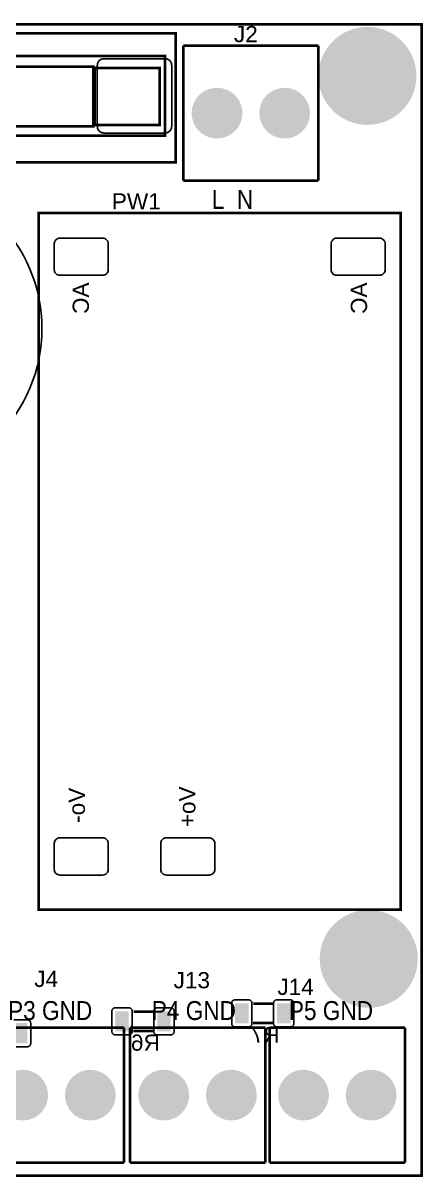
# Model space of a CAD drawing. Header units: inches. Extents: x -2.66 to 2.66, y -1.71 to 1.71.
# Drawn here: x 1.48 to 2.663, y -1.708 to 1.708 of the extents above; entities that cross this region are included whole.
import ezdxf

# ---------------------------------------------------------------- set-up
doc = ezdxf.new("R2010")
doc.units = ezdxf.units.IN
doc.layers.get('0').update_dxf_attribs({"linetype": 'CONTINUOUS'})

# ---------------------------------------------------------------- blocks, each defined once
blk = doc.blocks.new('RPAD')
blk.add_trace([(-0.5, -0.5), (-0.5, 0.5), (0.5, -0.5), (0.5, 0.5)])
blk = doc.blocks.new('EPAD')
at = {"const_width": 0.5}
blk.add_lwpolyline([(-0.25, 0, 1), (0.25, 0, 1)], format="xyb", close=True, dxfattribs=at)

msp = doc.modelspace()

# ---------------------------------------------------------------- linework, layer by layer
at = {"const_width": 0.008}
for points in [[(-2.658795, -1.704157), (2.658795, -1.704157), (2.658795, 1.704157), (-2.658795, 1.704157), (-2.658795, -1.704157)], [(-2.658795, -1.704157), (2.658795, -1.704157), (2.658795, 1.704157), (-2.658795, 1.704157), (-2.658795, -1.704157)], [(-2.658795, -1.704157), (2.658795, -1.704157), (2.658795, 1.704157), (-2.658795, 1.704157), (-2.658795, -1.704157)], [(0.778213, 1.295843), (1.931756, 1.295843), (1.931756, 1.677732), (0.778213, 1.677732), (0.778213, 1.295843)], [(0.778213, 1.295843), (1.931756, 1.295843), (1.931756, 1.677732), (0.778213, 1.677732), (0.778213, 1.295843)], [(0.778213, 1.295843), (1.931756, 1.295843), (1.931756, 1.677732), (0.778213, 1.677732), (0.778213, 1.295843)], [(1.953803, 1.641512), (1.953803, 1.241512)], [(1.953803, 1.641512), (2.353803, 1.641512)], [(1.953803, 1.641512), (1.953803, 1.241512)], [(1.953803, 1.641512), (2.353803, 1.641512)], [(1.953803, 1.641512), (1.953803, 1.241512)], [(1.953803, 1.641512), (2.353803, 1.641512)], [(2.353803, 1.641512), (2.353803, 1.241512)], [(2.353803, 1.641512), (2.353803, 1.241512)], [(2.353803, 1.641512), (2.353803, 1.241512)], [(0.813646, 1.374583), (1.90026, 1.374583), (1.90026, 1.610803), (0.813646, 1.610803), (0.813646, 1.374583)], [(0.813646, 1.374583), (1.90026, 1.374583), (1.90026, 1.610803), (0.813646, 1.610803), (0.813646, 1.374583)], [(0.813646, 1.374583), (1.90026, 1.374583), (1.90026, 1.610803), (0.813646, 1.610803), (0.813646, 1.374583)], [(1.061677, 1.402142), (1.687661, 1.402142), (1.687661, 1.579307), (1.061677, 1.579307), (1.061677, 1.402142)], [(1.061677, 1.402142), (1.687661, 1.402142), (1.687661, 1.579307), (1.061677, 1.579307), (1.061677, 1.402142)], [(1.061677, 1.402142), (1.687661, 1.402142), (1.687661, 1.579307), (1.061677, 1.579307), (1.061677, 1.402142)], [(1.691598, 1.406079), (1.884512, 1.406079), (1.884512, 1.57537), (1.691598, 1.57537), (1.691598, 1.406079)], [(1.691598, 1.406079), (1.884512, 1.406079), (1.884512, 1.57537), (1.691598, 1.57537), (1.691598, 1.406079)], [(1.691598, 1.406079), (1.884512, 1.406079), (1.884512, 1.57537), (1.691598, 1.57537), (1.691598, 1.406079)], [(1.953803, 1.241512), (2.353803, 1.241512)], [(1.953803, 1.241512), (2.353803, 1.241512)], [(1.953803, 1.241512), (2.353803, 1.241512)], [(1.526244, -0.916756), (2.59711, -0.916756), (2.59711, 1.146236), (1.526244, 1.146236), (1.526244, -0.916756)], [(1.526244, -0.916756), (2.59711, -0.916756), (2.59711, 1.146236), (1.526244, 1.146236), (1.526244, -0.916756)], [(1.526244, -0.916756), (2.59711, -0.916756), (2.59711, 1.146236), (1.526244, 1.146236), (1.526244, -0.916756)], [(2.16115, -1.194843), (2.22015, -1.194843)], [(2.16115, -1.194843), (2.22015, -1.194843)], [(2.16115, -1.194843), (2.22015, -1.194843)], [(1.806819, -1.218465), (1.865819, -1.218465)], [(1.806819, -1.218465), (1.865819, -1.218465)], [(1.806819, -1.218465), (1.865819, -1.218465)], [(1.379, -1.265969), (1.779, -1.265969)], [(1.379, -1.265969), (1.779, -1.265969)], [(1.379, -1.265969), (1.779, -1.265969)], [(1.779, -1.265969), (1.779, -1.665969)], [(1.779, -1.265969), (1.779, -1.665969)], [(1.779, -1.265969), (1.779, -1.665969)], [(1.796323, -1.265969), (1.796323, -1.665969)], [(1.796323, -1.265969), (2.196323, -1.265969)], [(1.796323, -1.265969), (1.796323, -1.665969)], [(1.796323, -1.265969), (2.196323, -1.265969)], [(1.796323, -1.265969), (1.796323, -1.665969)], [(1.796323, -1.265969), (2.196323, -1.265969)], [(2.16015, -1.252843), (2.22015, -1.252843)], [(2.16015, -1.252843), (2.22015, -1.252843)], [(2.16015, -1.252843), (2.22015, -1.252843)], [(2.196323, -1.265969), (2.196323, -1.665969)], [(2.196323, -1.265969), (2.196323, -1.665969)], [(2.196323, -1.265969), (2.196323, -1.665969)], [(2.209709, -1.265969), (2.209709, -1.665969)], [(2.209709, -1.265969), (2.609709, -1.265969)], [(2.209709, -1.265969), (2.209709, -1.665969)], [(2.209709, -1.265969), (2.609709, -1.265969)], [(2.209709, -1.265969), (2.209709, -1.665969)], [(2.209709, -1.265969), (2.609709, -1.265969)], [(2.609709, -1.265969), (2.609709, -1.665969)], [(2.609709, -1.265969), (2.609709, -1.665969)], [(2.609709, -1.265969), (2.609709, -1.665969)], [(1.805819, -1.276465), (1.865819, -1.276465)], [(1.805819, -1.276465), (1.865819, -1.276465)], [(1.805819, -1.276465), (1.865819, -1.276465)], [(1.379, -1.665969), (1.779, -1.665969)], [(1.379, -1.665969), (1.779, -1.665969)], [(1.379, -1.665969), (1.779, -1.665969)], [(1.796323, -1.665969), (2.196323, -1.665969)], [(1.796323, -1.665969), (2.196323, -1.665969)], [(1.796323, -1.665969), (2.196323, -1.665969)], [(2.209709, -1.665969), (2.609709, -1.665969)], [(2.209709, -1.665969), (2.609709, -1.665969)], [(2.209709, -1.665969), (2.609709, -1.665969)]]:
    msp.add_lwpolyline(points, dxfattribs=at)
for points in [[(1.719709, 1.602693), (1.899709, 1.602693), (1.901787, 1.602592), (1.903798, 1.602295), (1.905732, 1.601811), (1.90758, 1.60115), (1.909332, 1.60032), (1.910981, 1.599331), (1.912515, 1.598192), (1.913928, 1.596912), (1.915208, 1.5955), (1.916347, 1.593965), (1.917336, 1.592317), (1.918166, 1.590564), (1.918827, 1.588716), (1.919311, 1.586782), (1.919607, 1.584772), (1.919709, 1.582693), (1.919709, 1.402693), (1.919607, 1.400614), (1.919311, 1.398604), (1.918827, 1.39667), (1.918166, 1.394822), (1.917336, 1.393069), (1.916347, 1.391421), (1.915208, 1.389886), (1.913928, 1.388474), (1.912515, 1.387194), (1.910981, 1.386055), (1.909332, 1.385066), (1.90758, 1.384236), (1.905732, 1.383574), (1.903798, 1.383091), (1.901787, 1.382794), (1.899709, 1.382693), (1.719709, 1.382693), (1.71763, 1.382794), (1.715619, 1.383091), (1.713685, 1.383574), (1.711837, 1.384236), (1.710085, 1.385066), (1.708437, 1.386055), (1.706902, 1.387194), (1.70549, 1.388474), (1.704209, 1.389886), (1.70307, 1.391421), (1.702081, 1.393069), (1.701252, 1.394822), (1.70059, 1.39667), (1.700107, 1.398604), (1.69981, 1.400614), (1.699709, 1.402693), (1.699709, 1.582693), (1.69981, 1.584772), (1.700107, 1.586782), (1.70059, 1.588716), (1.701252, 1.590564), (1.702081, 1.592317), (1.70307, 1.593965), (1.704209, 1.5955), (1.70549, 1.596912), (1.706902, 1.598192), (1.708437, 1.599331), (1.710085, 1.60032), (1.711837, 1.60115), (1.713685, 1.601811), (1.715619, 1.602295), (1.71763, 1.602592), (1.719709, 1.602693)], [(1.572228, 0.978315), (1.572228, 1.054315), (1.572567, 1.057791), (1.57354, 1.061005), (1.575086, 1.063896), (1.577143, 1.066401), (1.579647, 1.068457), (1.582538, 1.070004), (1.585752, 1.070977), (1.589228, 1.071315), (1.715228, 1.071315), (1.718704, 1.070977), (1.721919, 1.070004), (1.724809, 1.068457), (1.727314, 1.066401), (1.729371, 1.063896), (1.730917, 1.061005), (1.73189, 1.057791), (1.732228, 1.054315), (1.732228, 0.978315), (1.73189, 0.974839), (1.730917, 0.971625), (1.729371, 0.968734), (1.727314, 0.966229), (1.724809, 0.964172), (1.721919, 0.962626), (1.718704, 0.961653), (1.715228, 0.961315), (1.589228, 0.961315), (1.585752, 0.961653), (1.582538, 0.962626), (1.579647, 0.964172), (1.577143, 0.966229), (1.575086, 0.968734), (1.57354, 0.971625), (1.572567, 0.974839), (1.572228, 0.978315)], [(2.391126, 0.978315), (2.391126, 1.054315), (2.391464, 1.057791), (2.392437, 1.061005), (2.393983, 1.063896), (2.39604, 1.066401), (2.398545, 1.068457), (2.401436, 1.070004), (2.40465, 1.070977), (2.408126, 1.071315), (2.534126, 1.071315), (2.537602, 1.070977), (2.540816, 1.070004), (2.543707, 1.068457), (2.546212, 1.066401), (2.548269, 1.063896), (2.549815, 1.061005), (2.550788, 1.057791), (2.551126, 1.054315), (2.551126, 0.978315), (2.550788, 0.974839), (2.549815, 0.971625), (2.548269, 0.968734), (2.546212, 0.966229), (2.543707, 0.964172), (2.540816, 0.962626), (2.537602, 0.961653), (2.534126, 0.961315), (2.408126, 0.961315), (2.40465, 0.961653), (2.401436, 0.962626), (2.398545, 0.964172), (2.39604, 0.966229), (2.393983, 0.968734), (2.392437, 0.971625), (2.391464, 0.974839), (2.391126, 0.978315)], [(1.572228, -0.797276), (1.572228, -0.721276), (1.572567, -0.7178), (1.57354, -0.714585), (1.575086, -0.711694), (1.577143, -0.70919), (1.579647, -0.707133), (1.582538, -0.705587), (1.585752, -0.704614), (1.589228, -0.704276), (1.715228, -0.704276), (1.718704, -0.704614), (1.721919, -0.705587), (1.724809, -0.707133), (1.727314, -0.70919), (1.729371, -0.711694), (1.730917, -0.714585), (1.73189, -0.7178), (1.732228, -0.721276), (1.732228, -0.797276), (1.73189, -0.800752), (1.730917, -0.803966), (1.729371, -0.806857), (1.727314, -0.809361), (1.724809, -0.811418), (1.721919, -0.812964), (1.718704, -0.813937), (1.715228, -0.814276), (1.589228, -0.814276), (1.585752, -0.813937), (1.582538, -0.812964), (1.579647, -0.811418), (1.577143, -0.809361), (1.575086, -0.806857), (1.57354, -0.803966), (1.572567, -0.800752), (1.572228, -0.797276)], [(1.887189, -0.797276), (1.887189, -0.721276), (1.887527, -0.7178), (1.8885, -0.714585), (1.890046, -0.711694), (1.892103, -0.70919), (1.894608, -0.707133), (1.897499, -0.705587), (1.900713, -0.704614), (1.904189, -0.704276), (2.030189, -0.704276), (2.033665, -0.704614), (2.036879, -0.705587), (2.03977, -0.707133), (2.042275, -0.70919), (2.044331, -0.711694), (2.045878, -0.714585), (2.046851, -0.7178), (2.047189, -0.721276), (2.047189, -0.797276), (2.046851, -0.800752), (2.045878, -0.803966), (2.044331, -0.806857), (2.042275, -0.809361), (2.03977, -0.811418), (2.036879, -0.812964), (2.033665, -0.813937), (2.030189, -0.814276), (1.904189, -0.814276), (1.900713, -0.813937), (1.897499, -0.812964), (1.894608, -0.811418), (1.892103, -0.809361), (1.890046, -0.806857), (1.8885, -0.803966), (1.887527, -0.800752), (1.887189, -0.797276)], [(2.10715, -1.263843), (2.14715, -1.263843), (2.148189, -1.263792), (2.149194, -1.263644), (2.150161, -1.263402), (2.151085, -1.263071), (2.151961, -1.262656), (2.152785, -1.262161), (2.153553, -1.261592), (2.154259, -1.260952), (2.154899, -1.260246), (2.155469, -1.259478), (2.155963, -1.258654), (2.156378, -1.257778), (2.156709, -1.256854), (2.156951, -1.255887), (2.157099, -1.254882), (2.15715, -1.253843), (2.15715, -1.193843), (2.157099, -1.192803), (2.156951, -1.191798), (2.156709, -1.190831), (2.156378, -1.189907), (2.155963, -1.189031), (2.155469, -1.188207), (2.154899, -1.187439), (2.154259, -1.186733), (2.153553, -1.186093), (2.152785, -1.185524), (2.151961, -1.185029), (2.151085, -1.184614), (2.150161, -1.184283), (2.149194, -1.184041), (2.148189, -1.183893), (2.14715, -1.183843), (2.10715, -1.183843), (2.10611, -1.183893), (2.105105, -1.184041), (2.104138, -1.184283), (2.103214, -1.184614), (2.102338, -1.185029), (2.101514, -1.185524), (2.100746, -1.186093), (2.10004, -1.186733), (2.0994, -1.187439), (2.098831, -1.188207), (2.098336, -1.189031), (2.097921, -1.189907), (2.097591, -1.190831), (2.097348, -1.191798), (2.0972, -1.192803), (2.09715, -1.193843), (2.09715, -1.253843), (2.0972, -1.254882), (2.097348, -1.255887), (2.097591, -1.256854), (2.097921, -1.257778), (2.098336, -1.258654), (2.098831, -1.259478), (2.0994, -1.260246), (2.10004, -1.260952), (2.100746, -1.261592), (2.101514, -1.262161), (2.102338, -1.262656), (2.103214, -1.263071), (2.104138, -1.263402), (2.105105, -1.263644), (2.10611, -1.263792), (2.10715, -1.263843)], [(2.23115, -1.263843), (2.27115, -1.263843), (2.272189, -1.263792), (2.273194, -1.263644), (2.274161, -1.263402), (2.275085, -1.263071), (2.275961, -1.262656), (2.276785, -1.262161), (2.277553, -1.261592), (2.278259, -1.260952), (2.278899, -1.260246), (2.279469, -1.259478), (2.279963, -1.258654), (2.280378, -1.257778), (2.280709, -1.256854), (2.280951, -1.255887), (2.281099, -1.254882), (2.28115, -1.253843), (2.28115, -1.193843), (2.281099, -1.192803), (2.280951, -1.191798), (2.280709, -1.190831), (2.280378, -1.189907), (2.279963, -1.189031), (2.279469, -1.188207), (2.278899, -1.187439), (2.278259, -1.186733), (2.277553, -1.186093), (2.276785, -1.185524), (2.275961, -1.185029), (2.275085, -1.184614), (2.274161, -1.184283), (2.273194, -1.184041), (2.272189, -1.183893), (2.27115, -1.183843), (2.23115, -1.183843), (2.23011, -1.183893), (2.229105, -1.184041), (2.228138, -1.184283), (2.227214, -1.184614), (2.226338, -1.185029), (2.225514, -1.185524), (2.224746, -1.186093), (2.22404, -1.186733), (2.2234, -1.187439), (2.222831, -1.188207), (2.222336, -1.189031), (2.221921, -1.189907), (2.221591, -1.190831), (2.221348, -1.191798), (2.2212, -1.192803), (2.22115, -1.193843), (2.22115, -1.253843), (2.2212, -1.254882), (2.221348, -1.255887), (2.221591, -1.256854), (2.221921, -1.257778), (2.222336, -1.258654), (2.222831, -1.259478), (2.2234, -1.260246), (2.22404, -1.260952), (2.224746, -1.261592), (2.225514, -1.262161), (2.226338, -1.262656), (2.227214, -1.263071), (2.228138, -1.263402), (2.229105, -1.263644), (2.23011, -1.263792), (2.23115, -1.263843)], [(1.752819, -1.287465), (1.792819, -1.287465), (1.793858, -1.287414), (1.794863, -1.287266), (1.79583, -1.287024), (1.796754, -1.286693), (1.797631, -1.286278), (1.798455, -1.285783), (1.799222, -1.285214), (1.799928, -1.284574), (1.800569, -1.283868), (1.801138, -1.2831), (1.801632, -1.282276), (1.802047, -1.2814), (1.802378, -1.280476), (1.80262, -1.279509), (1.802769, -1.278504), (1.802819, -1.277465), (1.802819, -1.217465), (1.802769, -1.216425), (1.80262, -1.21542), (1.802378, -1.214453), (1.802047, -1.213529), (1.801632, -1.212653), (1.801138, -1.211829), (1.800569, -1.211061), (1.799928, -1.210355), (1.799222, -1.209715), (1.798455, -1.209146), (1.797631, -1.208651), (1.796754, -1.208236), (1.79583, -1.207906), (1.794863, -1.207663), (1.793858, -1.207515), (1.792819, -1.207465), (1.752819, -1.207465), (1.75178, -1.207515), (1.750774, -1.207663), (1.749807, -1.207906), (1.748883, -1.208236), (1.748007, -1.208651), (1.747183, -1.209146), (1.746415, -1.209715), (1.745709, -1.210355), (1.745069, -1.211061), (1.7445, -1.211829), (1.744006, -1.212653), (1.743591, -1.213529), (1.74326, -1.214453), (1.743018, -1.21542), (1.742869, -1.216425), (1.742819, -1.217465), (1.742819, -1.277465), (1.742869, -1.278504), (1.743018, -1.279509), (1.74326, -1.280476), (1.743591, -1.2814), (1.744006, -1.282276), (1.7445, -1.2831), (1.745069, -1.283868), (1.745709, -1.284574), (1.746415, -1.285214), (1.747183, -1.285783), (1.748007, -1.286278), (1.748883, -1.286693), (1.749807, -1.287024), (1.750774, -1.287266), (1.75178, -1.287414), (1.752819, -1.287465)], [(1.876819, -1.287465), (1.916819, -1.287465), (1.917858, -1.287414), (1.918863, -1.287266), (1.91983, -1.287024), (1.920754, -1.286693), (1.921631, -1.286278), (1.922455, -1.285783), (1.923222, -1.285214), (1.923928, -1.284574), (1.924569, -1.283868), (1.925138, -1.2831), (1.925632, -1.282276), (1.926047, -1.2814), (1.926378, -1.280476), (1.92662, -1.279509), (1.926769, -1.278504), (1.926819, -1.277465), (1.926819, -1.217465), (1.926769, -1.216425), (1.92662, -1.21542), (1.926378, -1.214453), (1.926047, -1.213529), (1.925632, -1.212653), (1.925138, -1.211829), (1.924569, -1.211061), (1.923928, -1.210355), (1.923222, -1.209715), (1.922455, -1.209146), (1.921631, -1.208651), (1.920754, -1.208236), (1.91983, -1.207906), (1.918863, -1.207663), (1.917858, -1.207515), (1.916819, -1.207465), (1.876819, -1.207465), (1.87578, -1.207515), (1.874774, -1.207663), (1.873807, -1.207906), (1.872883, -1.208236), (1.872007, -1.208651), (1.871183, -1.209146), (1.870415, -1.209715), (1.869709, -1.210355), (1.869069, -1.211061), (1.8685, -1.211829), (1.868006, -1.212653), (1.867591, -1.213529), (1.86726, -1.214453), (1.867018, -1.21542), (1.866869, -1.216425), (1.866819, -1.217465), (1.866819, -1.277465), (1.866869, -1.278504), (1.867018, -1.279509), (1.86726, -1.280476), (1.867591, -1.2814), (1.868006, -1.282276), (1.8685, -1.2831), (1.869069, -1.283868), (1.869709, -1.284574), (1.870415, -1.285214), (1.871183, -1.285783), (1.872007, -1.286278), (1.872883, -1.286693), (1.873807, -1.287024), (1.874774, -1.287266), (1.87578, -1.287414), (1.876819, -1.287465)]]:
    msp.add_lwpolyline(points, close=True)
msp.add_lwpolyline([(1.452583, -1.322898), (1.492583, -1.322898), (1.493622, -1.322847), (1.494627, -1.322699), (1.495594, -1.322457), (1.496518, -1.322126), (1.497394, -1.321711), (1.498219, -1.321217), (1.498986, -1.320647), (1.499692, -1.320007), (1.500332, -1.319301), (1.500902, -1.318533), (1.501396, -1.317709), (1.501811, -1.316833), (1.502142, -1.315909), (1.502384, -1.314942), (1.502532, -1.313937), (1.502583, -1.312898), (1.502583, -1.252898), (1.502532, -1.251858), (1.502384, -1.250853), (1.502142, -1.249886), (1.501811, -1.248962), (1.501396, -1.248086), (1.500902, -1.247262), (1.500332, -1.246494), (1.499692, -1.245788), (1.498986, -1.245148), (1.498219, -1.244579), (1.497394, -1.244084), (1.496518, -1.243669), (1.495594, -1.243339), (1.494627, -1.243096), (1.493622, -1.242948), (1.492583, -1.242898), (1.452583, -1.242898)])
msp.add_circle((1.083134, 0.803717), 0.452756)
msp.add_circle((1.083134, 0.803717), 0.452756)
msp.add_circle((1.083134, 0.803717), 0.452756)

# ---------------------------------------------------------------- block references
for p, xscale, yscale in [((2.498685, 1.551748), 0.29, 0.29), ((2.053803, 1.441512), 0.15, 0.15), ((2.253803, 1.441512), 0.15, 0.15), ((2.502622, -1.062425), 0.29, 0.29), ((1.479, -1.465969), 0.15, 0.15), ((1.679, -1.465969), 0.15, 0.15), ((1.896323, -1.465969), 0.15, 0.15), ((2.096323, -1.465969), 0.15, 0.15), ((2.309709, -1.465969), 0.15, 0.15), ((2.509709, -1.465969), 0.15, 0.15)]:
    msp.add_blockref('EPAD', p, dxfattribs=dict(xscale=xscale, yscale=yscale))
at = {"xscale": 0.04, "yscale": 0.06, "rotation": 180}
for p in [(2.12715, -1.223843), (2.25115, -1.223843), (1.772819, -1.247465), (1.896819, -1.247465), (1.472583, -1.282898)]:
    msp.add_blockref('RPAD', p, dxfattribs=at)

# ---------------------------------------------------------------- texts
for s, height, width, p in [('J2', 0.048, 1.041667, (2.103803, 1.651512)), ('J2', 0.048, 1.041667, (2.103803, 1.651512)), ('J2', 0.048, 1.041667, (2.103803, 1.651512)), ('PW1', 0.048, 1.041667, (1.742583, 1.156236)), ('PW1', 0.048, 1.041667, (1.742583, 1.156236)), ('PW1', 0.048, 1.041667, (1.742583, 1.156236)), ('L  N', 0.056, 0.892857, (2.038055, 1.158039)), ('L  N', 0.056, 0.892857, (2.038055, 1.158039)), ('L  N', 0.056, 0.892857, (2.038055, 1.158039)), ('J4', 0.048, 1.041667, (1.513252, -1.145732)), ('J4', 0.048, 1.041667, (1.513252, -1.145732)), ('J4', 0.048, 1.041667, (1.513252, -1.145732)), ('J13', 0.048, 1.041667, (1.92526, -1.149669)), ('J13', 0.048, 1.041667, (1.92526, -1.149669)), ('J13', 0.048, 1.041667, (1.92526, -1.149669)), ('J14', 0.048, 1.041667, (2.232346, -1.169354)), ('J14', 0.048, 1.041667, (2.232346, -1.169354)), ('J14', 0.048, 1.041667, (2.232346, -1.169354)), ('P3 GND', 0.056, 0.892857, (1.435693, -1.243535)), ('P3 GND', 0.056, 0.892857, (1.435693, -1.243535)), ('P3 GND', 0.056, 0.892857, (1.435693, -1.243535)), ('P4 GND', 0.056, 0.892857, (1.86089, -1.243535)), ('P4 GND', 0.056, 0.892857, (1.86089, -1.243535)), ('P4 GND', 0.056, 0.892857, (1.86089, -1.243535)), ('P5 GND', 0.056, 0.892857, (2.266402, -1.243535)), ('P5 GND', 0.056, 0.892857, (2.266402, -1.243535)), ('P5 GND', 0.056, 0.892857, (2.266402, -1.243535))]:
    msp.add_text(s, height=height, dxfattribs=dict(width=width)).set_placement(p)
at = {"text_generation_flag": 2, "width": 1.041667}
for s, p in [('AC', (1.67474, 0.940228)), ('AC', (1.67474, 0.940228)), ('AC', (1.67474, 0.940228)), ('AC', (2.497575, 0.940228)), ('AC', (2.497575, 0.940228)), ('AC', (2.497575, 0.940228)), ('Vo-', (1.662929, -0.555835)), ('Vo-', (1.662929, -0.555835)), ('Vo-', (1.662929, -0.555835)), ('Vo+', (1.989701, -0.551898)), ('Vo+', (1.989701, -0.551898)), ('Vo+', (1.989701, -0.551898))]:
    msp.add_text(s, height=0.048, rotation=-270, dxfattribs=at).set_placement(p)
for s, p in [('R7', (2.23915, -1.310843)), ('R7', (2.23915, -1.310843)), ('R7', (2.23915, -1.310843)), ('R6', (1.884819, -1.334465)), ('R6', (1.884819, -1.334465)), ('R6', (1.884819, -1.334465))]:
    msp.add_text(s, height=0.048, dxfattribs=at).set_placement(p)

doc.saveas('drawing.dxf')
